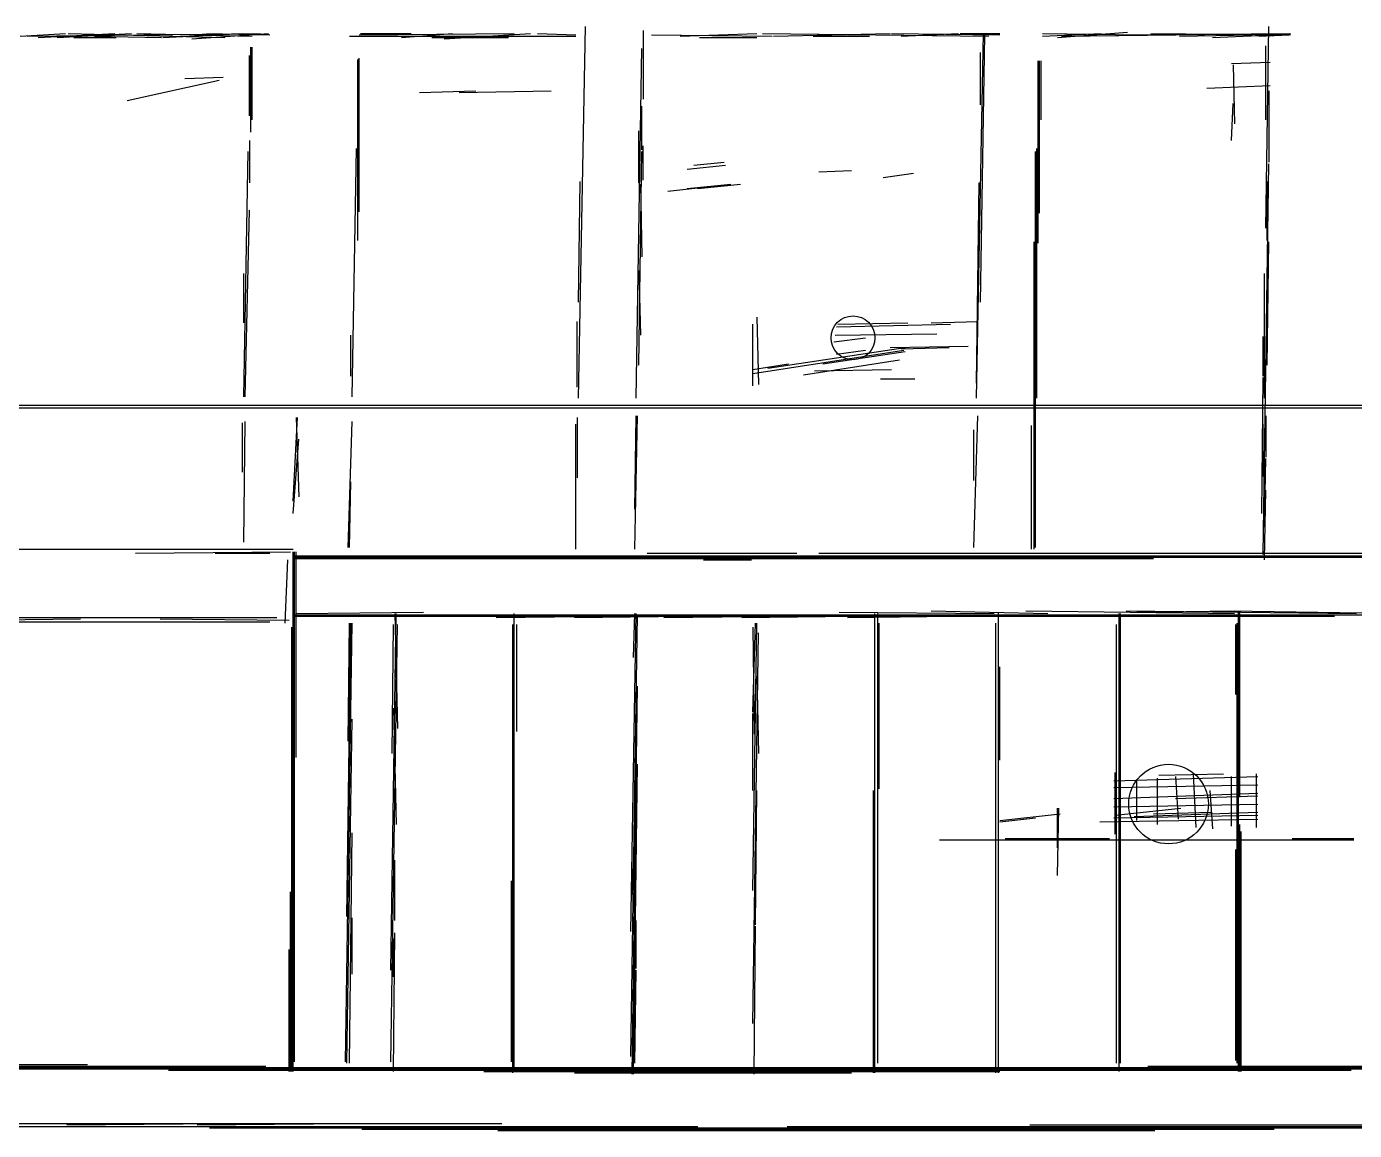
# Model space of a CAD drawing. Header units: metres. Extents: x 1.6 to 40.9, y -28.9 to 0.
# Drawn here: x 10.22 to 19.9, y -21.36 to -13.31 of the extents above; entities that cross this region are included whole.
import ezdxf

# ---------------------------------------------------------------- set-up
doc = ezdxf.new("R2010")
doc.units = ezdxf.units.M
for name, color, linetype in [('Circles', 1, 'Continuous'), ('Lines', 7, 'Continuous'), ('Walls', 2, 'Continuous')]:
    doc.layers.add(name, color=color, linetype=linetype)

msp = doc.modelspace()

# ---------------------------------------------------------------- linework, layer by layer
at = {"layer": 'Circles'}
for centre, radius in [((16.24, -15.58), 0.16), ((18.54, -18.98), 0.29)]:
    msp.add_circle(centre, radius, dxfattribs=at)
at = {"layer": 'Lines'}
for p, q in [((14.24, -16.02), (14.29, -13.31)), ((14.71, -13.34), (14.71, -13.84)), ((17.73, -13.39), (18.24, -13.35)), ((19.25, -14.78), (19.27, -13.31)), ((10.17, -13.38), (10.5, -13.36)), ((10.22, -13.38), (11.92, -13.36)), ((10.3, -13.39), (10.86, -13.36)), ((10.44, -13.39), (10.98, -13.36)), ((10.52, -13.36), (11.66, -13.39)), ((10.56, -13.39), (10.87, -13.39)), ((10.71, -13.38), (11.2, -13.39)), ((11.02, -13.36), (11.86, -13.38)), ((11.21, -13.39), (11.79, -13.36)), ((11.42, -13.4), (11.98, -13.36)), ((11.53, -13.36), (11.99, -13.37)), ((12.57, -13.38), (14.22, -13.38)), ((12.64, -13.37), (13.77, -13.36)), ((12.65, -13.36), (13.02, -13.36)), ((12.95, -13.39), (13.32, -13.36)), ((13.17, -13.39), (13.73, -13.39)), ((13.26, -13.4), (13.89, -13.36)), ((13.94, -13.36), (14.22, -13.37)), ((14.77, -13.37), (15.65, -13.38)), ((14.98, -13.38), (15.54, -13.36)), ((15.12, -13.39), (15.54, -13.39)), ((15.58, -13.36), (17.23, -13.38)), ((15.66, -13.38), (16.51, -13.36)), ((15.95, -13.38), (16.36, -13.38)), ((16.52, -13.36), (17.31, -13.37)), ((16.59, -13.38), (17.01, -13.36)), ((17.02, -13.36), (17.31, -13.36)), ((17.14, -16.02), (17.19, -13.36)), ((17.17, -15.32), (17.2, -13.37)), ((17.62, -13.36), (18.33, -13.37)), ((17.62, -13.38), (18.05, -13.36)), ((17.76, -13.38), (19.43, -13.36)), ((18.31, -13.37), (19.42, -13.36)), ((18.41, -13.36), (19.43, -13.37)), ((18.62, -13.38), (19.15, -13.37)), ((18.86, -13.39), (19.31, -13.37)), ((19.2, -13.38), (19.42, -13.37)), ((19.25, -13.99), (19.25, -13.45)), ((11.84, -13.96), (11.84, -13.52)), ((11.85, -14.08), (11.85, -13.46)), ((11.86, -13.99), (11.86, -13.46)), ((12.63, -14.87), (12.63, -13.55)), ((12.64, -14.66), (12.64, -13.54)), ((14.66, -16.02), (14.7, -13.47)), ((17.17, -13.88), (17.17, -13.5)), ((17.59, -14.89), (17.59, -13.56)), ((17.6, -14.67), (17.6, -13.56)), ((17.61, -13.56), (17.61, -13.99)), ((19, -13.58), (19.28, -13.57)), ((19.01, -13.59), (19.02, -14.02)), ((10.95, -13.85), (11.62, -13.7)), ((11.37, -13.69), (11.65, -13.68)), ((18.82, -13.76), (19.28, -13.74)), ((13.08, -13.79), (13.49, -13.78)), ((13.37, -13.79), (14.04, -13.78)), ((19.27, -13.78), (19.27, -14.3)), ((14.7, -14.21), (14.7, -13.89)), ((19, -14.14), (19.01, -13.87)), ((14.68, -14.45), (14.68, -14.07)), ((11.8, -16.01), (11.83, -14.22)), ((11.84, -14.14), (11.84, -14.45)), ((12.59, -16.01), (12.62, -14.2)), ((14.68, -15.78), (14.7, -14.22)), ((14.71, -14.43), (14.71, -14.18)), ((17.57, -17.11), (17.57, -14.22)), ((17.58, -16.02), (17.58, -14.2)), ((15.03, -14.35), (15.31, -14.32)), ((15.08, -14.32), (15.3, -14.3)), ((19.23, -17.16), (19.27, -14.31)), ((15.99, -14.37), (16.23, -14.36)), ((16.46, -14.41), (16.68, -14.38)), ((14.24, -15.32), (14.25, -14.44)), ((14.69, -14.46), (14.7, -14.99)), ((14.89, -14.51), (15.35, -14.46)), ((15.03, -14.49), (15.35, -14.46)), ((15.11, -14.49), (15.42, -14.46)), ((17.14, -15.91), (17.16, -14.45)), ((19.26, -14.87), (19.26, -14.44)), ((11.81, -16.01), (11.84, -14.65)), ((17.56, -17.12), (17.56, -14.88)), ((19.26, -15.78), (19.27, -14.88)), ((14.68, -15.09), (14.69, -15.56)), ((11.8, -15.47), (11.8, -15.11)), ((19.24, -16.02), (19.24, -15.11)), ((14.23, -15.94), (14.23, -15.46)), ((15.51, -15.93), (15.51, -15.48)), ((15.54, -15.43), (15.55, -15.92)), ((16.12, -15.5), (16.95, -15.48)), ((16.13, -15.48), (16.64, -15.47)), ((16.81, -15.47), (17.15, -15.46)), ((12.58, -15.86), (12.58, -15.56)), ((16.1, -15.61), (16.33, -15.58)), ((16.11, -15.56), (16.85, -15.55)), ((19.23, -15.86), (19.23, -15.57)), ((15.51, -15.84), (16.61, -15.67)), ((15.62, -15.8), (16.62, -15.65)), ((16.02, -15.77), (16.62, -15.68)), ((16.12, -15.7), (16.33, -15.67)), ((16.51, -15.65), (17.08, -15.64)), ((16.59, -15.66), (16.94, -15.65)), ((15.51, -15.81), (15.77, -15.77)), ((15.88, -15.85), (16.58, -15.74)), ((15.96, -15.82), (16.52, -15.81)), ((19.22, -16.86), (19.23, -15.87)), ((16.44, -15.88), (16.69, -15.88)), ((5.04, -16.07), (27.57, -16.07)), ((5.21, -16.09), (27.57, -16.09)), ((12.16, -16.77), (12.19, -16.16)), ((12.18, -16.16), (12.2, -16.74)), ((14.23, -16.16), (14.23, -16.6)), ((14.65, -16.83), (14.66, -16.15)), ((14.65, -17.12), (14.67, -16.15)), ((17.12, -17.11), (17.15, -16.15)), ((19.25, -16.15), (19.25, -16.45)), ((11.79, -16.56), (11.79, -16.2)), ((11.8, -17.07), (11.81, -16.19)), ((12.56, -17.11), (12.59, -16.19)), ((14.22, -17.12), (14.22, -16.21)), ((17.12, -16.62), (17.12, -16.25)), ((17.54, -17.12), (17.54, -16.22)), ((19.23, -16.59), (19.23, -16.21)), ((12.16, -16.86), (12.2, -16.32)), ((19.24, -16.96), (19.25, -16.46)), ((12.57, -17.11), (12.58, -16.63)), ((19.24, -17.2), (19.25, -16.69)), ((4.63, -17.12), (12.16, -17.12)), ((11.01, -17.15), (12.14, -17.14)), ((11.59, -17.15), (11.99, -17.15)), ((12.1, -17.66), (12.12, -17.2)), ((12.16, -20.93), (12.16, -17.14)), ((12.17, -20.86), (12.17, -17.14)), ((12.17, -17.17), (20.28, -17.17)), ((12.17, -17.18), (20.2, -17.18)), ((12.17, -17.19), (18.43, -17.19)), ((12.18, -18.64), (12.18, -17.14)), ((14.74, -17.15), (15.83, -17.15)), ((15.15, -17.2), (15.5, -17.2)), ((15.99, -17.15), (21.31, -17.15)), ((12.16, -17.61), (19.75, -17.61)), ((12.17, -17.6), (20.28, -17.6)), ((12.18, -17.59), (13.11, -17.58)), ((12.87, -20.19), (12.91, -17.59)), ((12.9, -17.59), (12.92, -18.43)), ((13.64, -17.62), (15.34, -17.6)), ((13.77, -20.93), (13.77, -17.59)), ((14.21, -17.62), (15.84, -17.6)), ((14.62, -19.91), (14.66, -17.59)), ((14.62, -20.82), (14.67, -17.6)), ((14.64, -17.91), (14.65, -17.59)), ((14.86, -17.62), (16.56, -17.6)), ((15.43, -17.62), (17.05, -17.6)), ((16.14, -17.58), (17.27, -17.59)), ((16.2, -17.62), (17.74, -17.6)), ((16.4, -20.94), (16.4, -17.59)), ((16.42, -20.87), (16.42, -17.59)), ((16.81, -17.57), (17.66, -17.59)), ((17.3, -20.94), (17.3, -17.58)), ((17.5, -17.57), (19.02, -17.59)), ((17.79, -17.61), (18.92, -17.6)), ((18.18, -20.93), (18.18, -17.59)), ((18.19, -20.87), (18.19, -17.59)), ((18.23, -17.57), (19.91, -17.59)), ((18.31, -17.58), (19.02, -17.57)), ((18.99, -17.57), (20.28, -17.59)), ((19.05, -20.93), (19.05, -17.58)), ((19.06, -18.93), (19.06, -17.58)), ((5.09, -17.62), (12.04, -17.62)), ((9.48, -17.64), (10.61, -17.63)), ((9.53, -17.65), (11.99, -17.65)), ((11.19, -17.63), (12.13, -17.64)), ((12.15, -20.93), (12.15, -17.69)), ((12.54, -20.86), (12.59, -17.66)), ((12.55, -19.8), (12.58, -17.66)), ((12.56, -18.52), (12.57, -17.66)), ((12.87, -20.86), (12.92, -17.67)), ((12.88, -18.61), (12.89, -17.67)), ((13.76, -20.94), (13.76, -17.67)), ((13.79, -18.45), (13.79, -17.67)), ((15.51, -19.61), (15.54, -17.66)), ((15.51, -18.31), (15.53, -17.66)), ((15.51, -17.69), (15.52, -18.47)), ((16.43, -18.87), (16.43, -17.66)), ((17.28, -20.94), (17.28, -17.66)), ((18.16, -20.87), (18.16, -17.67)), ((19.03, -18.18), (19.03, -17.67)), ((19.04, -20.87), (19.04, -17.66)), ((15.51, -20.58), (15.55, -17.73)), ((17.31, -18.66), (17.31, -17.98)), ((15.54, -18.05), (15.55, -18.61)), ((14.63, -20.95), (14.67, -18.12)), ((12.89, -18.28), (12.91, -19.13)), ((12.55, -20.87), (12.59, -18.36)), ((15.51, -18.88), (15.51, -18.32)), ((14.64, -20.95), (14.67, -18.69)), ((18.15, -19.2), (18.15, -18.75)), ((18.47, -18.77), (18.94, -18.76)), ((18.72, -18.76), (18.74, -19.15)), ((19.18, -19.15), (19.18, -18.76)), ((18.14, -18.81), (19.19, -18.78)), ((18.14, -18.86), (19.19, -18.84)), ((18.31, -19.1), (18.31, -18.81)), ((18.46, -19.13), (18.46, -18.79)), ((18.59, -18.78), (18.61, -19.09)), ((19, -19.14), (19, -18.78)), ((15.53, -19.86), (15.54, -18.88)), ((16.39, -20.94), (16.39, -18.88)), ((18.14, -18.94), (19.19, -18.9)), ((18.59, -18.94), (19.19, -18.92)), ((18.84, -18.88), (18.86, -19.16)), ((17.31, -19.1), (17.75, -19.05)), ((17.73, -19.5), (17.74, -19.01)), ((17.73, -19.3), (17.73, -19.01)), ((18.14, -19), (19.19, -18.98)), ((18.14, -19.08), (19.19, -19.06)), ((18.15, -19.06), (18.63, -19.01)), ((18.29, -19.07), (19.19, -19.04)), ((18.43, -19.05), (18.85, -19.04)), ((17.31, -19.11), (17.57, -19.08)), ((18.04, -19.11), (19.19, -19.09)), ((19.06, -20.93), (19.06, -19.13)), ((12.57, -20.87), (12.59, -19.19)), ((16.87, -19.24), (19.89, -19.24)), ((17.35, -19.23), (18.11, -19.23)), ((19.07, -20.93), (19.07, -19.18)), ((19.44, -19.23), (19.89, -19.23)), ((14.63, -19.64), (14.63, -19.35)), ((19.03, -20.85), (19.03, -19.31)), ((12.9, -19.83), (12.9, -19.39)), ((13.75, -20.86), (13.75, -19.54)), ((12.14, -20.93), (12.14, -19.62)), ((12.59, -20.22), (12.59, -19.81)), ((14.66, -20.18), (14.66, -19.83)), ((12.89, -20.93), (12.9, -19.92)), ((15.52, -20.95), (15.53, -19.87)), ((12.89, -20.24), (12.89, -19.96)), ((12.13, -20.93), (12.13, -20.04)), ((14.65, -20.87), (14.66, -20.19)), ((5.03, -20.89), (11.96, -20.89)), ((5.03, -20.9), (28.1, -20.9)), ((7.99, -20.88), (10.66, -20.88)), ((18.39, -20.89), (26.38, -20.89)), ((5.55, -20.91), (21.1, -20.91)), ((11.25, -20.92), (19.87, -20.92)), ((13.55, -20.93), (17.31, -20.93)), ((14.21, -20.94), (16.23, -20.94)), ((4.59, -21.31), (13.68, -21.31)), ((4.59, -21.33), (15.11, -21.33)), ((10.51, -21.32), (11.64, -21.31)), ((11.46, -21.32), (12.59, -21.31)), ((11.55, -21.34), (19.99, -21.34)), ((12.66, -21.35), (19.31, -21.35)), ((13.65, -21.36), (18.44, -21.36)), ((15.76, -21.33), (28.1, -21.33)), ((17.53, -21.32), (28.1, -21.32))]:
    msp.add_line(p, q, dxfattribs=at)
at = {"layer": 'Walls'}
for p, q in [((14.24, -16.02), (14.29, -13.31)), ((14.24, -16.02), (14.29, -13.31)), ((14.24, -16.02), (14.29, -13.31)), ((14.24, -16.02), (14.29, -13.31)), ((14.24, -16.02), (14.29, -13.31)), ((17.73, -13.39), (18.24, -13.35)), ((19.25, -14.78), (19.27, -13.31)), ((19.25, -14.78), (19.27, -13.31)), ((19.25, -14.78), (19.27, -13.31)), ((10.22, -13.38), (11.92, -13.36)), ((10.22, -13.38), (11.92, -13.36)), ((10.22, -13.38), (11.92, -13.36)), ((10.22, -13.38), (11.92, -13.36)), ((10.22, -13.38), (11.92, -13.36)), ((10.22, -13.38), (11.92, -13.36)), ((10.3, -13.39), (10.86, -13.36)), ((10.3, -13.39), (10.86, -13.36)), ((10.3, -13.39), (10.86, -13.36)), ((10.44, -13.39), (10.98, -13.36)), ((10.44, -13.39), (10.98, -13.36)), ((10.44, -13.39), (10.98, -13.36)), ((10.44, -13.39), (10.98, -13.36)), ((10.44, -13.39), (10.98, -13.36)), ((10.52, -13.36), (11.66, -13.39)), ((10.52, -13.36), (11.66, -13.39)), ((10.52, -13.36), (11.66, -13.39)), ((10.52, -13.36), (11.66, -13.39)), ((10.52, -13.36), (11.66, -13.39)), ((10.52, -13.36), (11.66, -13.39)), ((10.71, -13.38), (11.2, -13.39)), ((10.71, -13.38), (11.2, -13.39)), ((10.71, -13.38), (11.2, -13.39)), ((10.71, -13.38), (11.2, -13.39)), ((10.71, -13.38), (11.2, -13.39)), ((11.02, -13.36), (11.86, -13.38)), ((11.02, -13.36), (11.86, -13.38)), ((11.02, -13.36), (11.86, -13.38)), ((11.02, -13.36), (11.86, -13.38)), ((11.02, -13.36), (11.86, -13.38)), ((11.02, -13.36), (11.86, -13.38)), ((11.21, -13.39), (11.79, -13.36)), ((11.21, -13.39), (11.79, -13.36)), ((11.21, -13.39), (11.79, -13.36)), ((11.21, -13.39), (11.79, -13.36)), ((11.21, -13.39), (11.79, -13.36)), ((11.21, -13.39), (11.79, -13.36)), ((11.42, -13.4), (11.98, -13.36)), ((11.42, -13.4), (11.98, -13.36)), ((11.42, -13.4), (11.98, -13.36)), ((11.42, -13.4), (11.98, -13.36)), ((11.42, -13.4), (11.98, -13.36)), ((11.53, -13.36), (11.99, -13.37)), ((11.53, -13.36), (11.99, -13.37)), ((11.53, -13.36), (11.99, -13.37)), ((11.53, -13.36), (11.99, -13.37)), ((12.57, -13.38), (14.22, -13.38)), ((12.57, -13.38), (14.22, -13.38)), ((12.57, -13.38), (14.22, -13.38)), ((12.57, -13.38), (14.22, -13.38)), ((12.64, -13.37), (13.77, -13.36)), ((12.64, -13.37), (13.77, -13.36)), ((12.64, -13.37), (13.77, -13.36)), ((12.64, -13.37), (13.77, -13.36)), ((12.64, -13.37), (13.77, -13.36)), ((13.17, -13.39), (13.73, -13.39)), ((13.17, -13.39), (13.73, -13.39)), ((13.17, -13.39), (13.73, -13.39)), ((13.26, -13.4), (13.89, -13.36)), ((13.26, -13.4), (13.89, -13.36)), ((13.26, -13.4), (13.89, -13.36)), ((13.26, -13.4), (13.89, -13.36)), ((15.12, -13.39), (15.54, -13.39)), ((15.58, -13.36), (17.23, -13.38)), ((15.58, -13.36), (17.23, -13.38)), ((15.58, -13.36), (17.23, -13.38)), ((15.58, -13.36), (17.23, -13.38)), ((15.66, -13.38), (16.51, -13.36)), ((15.66, -13.38), (16.51, -13.36)), ((15.66, -13.38), (16.51, -13.36)), ((15.95, -13.38), (16.36, -13.38)), ((15.95, -13.38), (16.36, -13.38)), ((15.95, -13.38), (16.36, -13.38)), ((16.52, -13.36), (17.31, -13.37)), ((16.52, -13.36), (17.31, -13.37)), ((16.59, -13.38), (17.01, -13.36)), ((16.59, -13.38), (17.01, -13.36)), ((16.59, -13.38), (17.01, -13.36)), ((17.14, -16.02), (17.19, -13.36)), ((17.14, -16.02), (17.19, -13.36)), ((17.14, -16.02), (17.19, -13.36)), ((17.14, -16.02), (17.19, -13.36)), ((17.14, -16.02), (17.19, -13.36)), ((17.17, -15.32), (17.2, -13.37)), ((17.17, -15.32), (17.2, -13.37)), ((17.17, -15.32), (17.2, -13.37)), ((17.17, -15.32), (17.2, -13.37)), ((17.62, -13.36), (18.33, -13.37)), ((17.62, -13.38), (18.05, -13.36)), ((17.76, -13.38), (19.43, -13.36)), ((17.76, -13.38), (19.43, -13.36)), ((17.76, -13.38), (19.43, -13.36)), ((17.76, -13.38), (19.43, -13.36)), ((17.76, -13.38), (19.43, -13.36)), ((17.76, -13.38), (19.43, -13.36)), ((17.76, -13.38), (19.43, -13.36)), ((17.76, -13.38), (19.43, -13.36)), ((18.31, -13.37), (19.42, -13.36)), ((18.31, -13.37), (19.42, -13.36)), ((18.31, -13.37), (19.42, -13.36)), ((18.41, -13.36), (19.43, -13.37)), ((18.41, -13.36), (19.43, -13.37)), ((18.41, -13.36), (19.43, -13.37)), ((18.62, -13.38), (19.15, -13.37)), ((18.62, -13.38), (19.15, -13.37)), ((18.62, -13.38), (19.15, -13.37)), ((18.86, -13.39), (19.31, -13.37)), ((18.86, -13.39), (19.31, -13.37)), ((18.86, -13.39), (19.31, -13.37)), ((18.86, -13.39), (19.31, -13.37)), ((18.86, -13.39), (19.31, -13.37)), ((19.25, -13.99), (19.25, -13.45)), ((19.25, -13.99), (19.25, -13.45)), ((19.25, -13.99), (19.25, -13.45)), ((14.66, -16.02), (14.7, -13.47)), ((14.66, -16.02), (14.7, -13.47)), ((14.66, -16.02), (14.7, -13.47)), ((14.66, -16.02), (14.7, -13.47)), ((17.59, -14.89), (17.59, -13.56)), ((17.59, -14.89), (17.59, -13.56)), ((17.59, -14.89), (17.59, -13.56)), ((17.6, -14.67), (17.6, -13.56)), ((17.6, -14.67), (17.6, -13.56)), ((17.6, -14.67), (17.6, -13.56)), ((17.61, -13.56), (17.61, -13.99)), ((17.61, -13.56), (17.61, -13.99)), ((17.61, -13.56), (17.61, -13.99)), ((19.01, -13.59), (19.02, -14.02)), ((19.01, -13.59), (19.02, -14.02)), ((19.01, -13.59), (19.02, -14.02)), ((18.82, -13.76), (19.28, -13.74)), ((18.82, -13.76), (19.28, -13.74)), ((18.82, -13.76), (19.28, -13.74)), ((18.82, -13.76), (19.28, -13.74)), ((18.82, -13.76), (19.28, -13.74)), ((13.08, -13.79), (13.49, -13.78)), ((13.08, -13.79), (13.49, -13.78)), ((13.08, -13.79), (13.49, -13.78)), ((13.08, -13.79), (13.49, -13.78)), ((13.08, -13.79), (13.49, -13.78)), ((13.37, -13.79), (14.04, -13.78)), ((13.37, -13.79), (14.04, -13.78)), ((13.37, -13.79), (14.04, -13.78)), ((13.37, -13.79), (14.04, -13.78)), ((13.37, -13.79), (14.04, -13.78)), ((19.27, -13.78), (19.27, -14.3)), ((19.27, -13.78), (19.27, -14.3)), ((19.27, -13.78), (19.27, -14.3)), ((11.8, -16.01), (11.83, -14.22)), ((11.8, -16.01), (11.83, -14.22)), ((12.59, -16.01), (12.62, -14.2)), ((14.68, -15.78), (14.7, -14.22)), ((14.68, -15.78), (14.7, -14.22)), ((14.68, -15.78), (14.7, -14.22)), ((14.68, -15.78), (14.7, -14.22)), ((14.68, -15.78), (14.7, -14.22)), ((17.57, -17.11), (17.57, -14.22)), ((17.57, -17.11), (17.57, -14.22)), ((17.57, -17.11), (17.57, -14.22)), ((17.58, -16.02), (17.58, -14.2)), ((17.58, -16.02), (17.58, -14.2)), ((17.58, -16.02), (17.58, -14.2)), ((19.23, -17.16), (19.27, -14.31)), ((19.23, -17.16), (19.27, -14.31)), ((19.23, -17.16), (19.27, -14.31)), ((14.24, -15.32), (14.25, -14.44)), ((14.24, -15.32), (14.25, -14.44)), ((14.24, -15.32), (14.25, -14.44)), ((14.24, -15.32), (14.25, -14.44)), ((14.24, -15.32), (14.25, -14.44)), ((14.69, -14.46), (14.7, -14.99)), ((14.69, -14.46), (14.7, -14.99)), ((14.69, -14.46), (14.7, -14.99)), ((14.69, -14.46), (14.7, -14.99)), ((17.14, -15.91), (17.16, -14.45)), ((17.14, -15.91), (17.16, -14.45)), ((17.14, -15.91), (17.16, -14.45)), ((19.26, -14.87), (19.26, -14.44)), ((19.26, -14.87), (19.26, -14.44)), ((19.26, -14.87), (19.26, -14.44)), ((11.81, -16.01), (11.84, -14.65)), ((17.56, -17.12), (17.56, -14.88)), ((17.56, -17.12), (17.56, -14.88)), ((17.56, -17.12), (17.56, -14.88)), ((19.26, -15.78), (19.27, -14.88)), ((19.26, -15.78), (19.27, -14.88)), ((19.26, -15.78), (19.27, -14.88)), ((14.68, -15.09), (14.69, -15.56)), ((14.68, -15.09), (14.69, -15.56)), ((14.68, -15.09), (14.69, -15.56)), ((14.68, -15.09), (14.69, -15.56)), ((14.68, -15.09), (14.69, -15.56)), ((14.68, -15.09), (14.69, -15.56)), ((19.24, -16.02), (19.24, -15.11)), ((19.24, -16.02), (19.24, -15.11)), ((14.23, -15.94), (14.23, -15.46)), ((14.23, -15.94), (14.23, -15.46)), ((16.12, -15.5), (16.95, -15.48)), ((16.12, -15.5), (16.95, -15.48)), ((16.12, -15.5), (16.95, -15.48)), ((16.12, -15.5), (16.95, -15.48)), ((16.12, -15.5), (16.95, -15.48)), ((16.12, -15.5), (16.95, -15.48)), ((16.12, -15.5), (16.95, -15.48)), ((16.12, -15.5), (16.95, -15.48)), ((16.12, -15.5), (16.95, -15.48)), ((16.13, -15.48), (16.64, -15.47)), ((16.13, -15.48), (16.64, -15.47)), ((16.13, -15.48), (16.64, -15.47)), ((16.13, -15.48), (16.64, -15.47)), ((16.13, -15.48), (16.64, -15.47)), ((16.13, -15.48), (16.64, -15.47)), ((16.13, -15.48), (16.64, -15.47)), ((16.13, -15.48), (16.64, -15.47)), ((16.13, -15.48), (16.64, -15.47)), ((16.11, -15.56), (16.85, -15.55)), ((16.11, -15.56), (16.85, -15.55)), ((16.11, -15.56), (16.85, -15.55)), ((16.11, -15.56), (16.85, -15.55)), ((16.11, -15.56), (16.85, -15.55)), ((16.11, -15.56), (16.85, -15.55)), ((15.51, -15.84), (16.61, -15.67)), ((15.51, -15.84), (16.61, -15.67)), ((15.51, -15.84), (16.61, -15.67)), ((15.51, -15.84), (16.61, -15.67)), ((15.51, -15.84), (16.61, -15.67)), ((15.51, -15.84), (16.61, -15.67)), ((15.62, -15.8), (16.62, -15.65)), ((15.62, -15.8), (16.62, -15.65)), ((15.62, -15.8), (16.62, -15.65)), ((15.62, -15.8), (16.62, -15.65)), ((15.62, -15.8), (16.62, -15.65)), ((16.02, -15.77), (16.62, -15.68)), ((16.02, -15.77), (16.62, -15.68)), ((16.02, -15.77), (16.62, -15.68)), ((16.02, -15.77), (16.62, -15.68)), ((16.02, -15.77), (16.62, -15.68)), ((16.02, -15.77), (16.62, -15.68)), ((16.51, -15.65), (17.08, -15.64)), ((16.51, -15.65), (17.08, -15.64)), ((16.51, -15.65), (17.08, -15.64)), ((16.51, -15.65), (17.08, -15.64)), ((16.51, -15.65), (17.08, -15.64)), ((16.51, -15.65), (17.08, -15.64)), ((16.51, -15.65), (17.08, -15.64)), ((16.51, -15.65), (17.08, -15.64)), ((16.51, -15.65), (17.08, -15.64)), ((16.51, -15.65), (17.08, -15.64)), ((15.88, -15.85), (16.58, -15.74)), ((15.88, -15.85), (16.58, -15.74)), ((15.88, -15.85), (16.58, -15.74)), ((15.88, -15.85), (16.58, -15.74)), ((15.96, -15.82), (16.52, -15.81)), ((15.96, -15.82), (16.52, -15.81)), ((15.96, -15.82), (16.52, -15.81)), ((15.96, -15.82), (16.52, -15.81)), ((15.96, -15.82), (16.52, -15.81)), ((15.96, -15.82), (16.52, -15.81)), ((15.96, -15.82), (16.52, -15.81)), ((19.22, -16.86), (19.23, -15.87)), ((19.22, -16.86), (19.23, -15.87)), ((19.22, -16.86), (19.23, -15.87)), ((5.04, -16.07), (27.57, -16.07)), ((5.04, -16.07), (27.57, -16.07)), ((5.04, -16.07), (27.57, -16.07)), ((5.04, -16.07), (27.57, -16.07)), ((5.04, -16.07), (27.57, -16.07)), ((5.21, -16.09), (27.57, -16.09)), ((5.21, -16.09), (27.57, -16.09)), ((5.21, -16.09), (27.57, -16.09)), ((5.21, -16.09), (27.57, -16.09)), ((5.21, -16.09), (27.57, -16.09)), ((12.16, -16.77), (12.19, -16.16)), ((12.16, -16.77), (12.19, -16.16)), ((12.16, -16.77), (12.19, -16.16)), ((12.18, -16.16), (12.2, -16.74)), ((12.18, -16.16), (12.2, -16.74)), ((12.18, -16.16), (12.2, -16.74)), ((14.23, -16.16), (14.23, -16.6)), ((14.23, -16.16), (14.23, -16.6)), ((14.23, -16.16), (14.23, -16.6)), ((14.23, -16.16), (14.23, -16.6)), ((14.65, -16.83), (14.66, -16.15)), ((14.65, -16.83), (14.66, -16.15)), ((14.65, -17.12), (14.67, -16.15)), ((14.65, -17.12), (14.67, -16.15)), ((17.12, -17.11), (17.15, -16.15)), ((17.12, -17.11), (17.15, -16.15)), ((11.8, -17.07), (11.81, -16.19)), ((11.8, -17.07), (11.81, -16.19)), ((11.8, -17.07), (11.81, -16.19)), ((11.8, -17.07), (11.81, -16.19)), ((12.56, -17.11), (12.59, -16.19)), ((12.56, -17.11), (12.59, -16.19)), ((12.56, -17.11), (12.59, -16.19)), ((12.56, -17.11), (12.59, -16.19)), ((12.56, -17.11), (12.59, -16.19)), ((14.22, -17.12), (14.22, -16.21)), ((14.22, -17.12), (14.22, -16.21)), ((14.22, -17.12), (14.22, -16.21)), ((17.54, -17.12), (17.54, -16.22)), ((17.54, -17.12), (17.54, -16.22)), ((12.16, -16.86), (12.2, -16.32)), ((12.16, -16.86), (12.2, -16.32)), ((12.16, -16.86), (12.2, -16.32)), ((19.24, -16.96), (19.25, -16.46)), ((19.24, -16.96), (19.25, -16.46)), ((19.24, -16.96), (19.25, -16.46)), ((19.24, -16.96), (19.25, -16.46)), ((12.57, -17.11), (12.58, -16.63)), ((12.57, -17.11), (12.58, -16.63)), ((12.57, -17.11), (12.58, -16.63)), ((12.57, -17.11), (12.58, -16.63)), ((12.57, -17.11), (12.58, -16.63)), ((19.24, -17.2), (19.25, -16.69)), ((19.24, -17.2), (19.25, -16.69)), ((4.63, -17.12), (12.16, -17.12)), ((4.63, -17.12), (12.16, -17.12)), ((4.63, -17.12), (12.16, -17.12)), ((11.01, -17.15), (12.14, -17.14)), ((12.1, -17.66), (12.12, -17.2)), ((12.1, -17.66), (12.12, -17.2)), ((12.16, -20.93), (12.16, -17.14)), ((12.16, -20.93), (12.16, -17.14)), ((12.16, -20.93), (12.16, -17.14)), ((12.16, -20.93), (12.16, -17.14)), ((12.16, -20.93), (12.16, -17.14)), ((12.16, -20.93), (12.16, -17.14)), ((12.17, -20.86), (12.17, -17.14)), ((12.17, -20.86), (12.17, -17.14)), ((12.17, -20.86), (12.17, -17.14)), ((12.17, -20.86), (12.17, -17.14)), ((12.17, -20.86), (12.17, -17.14)), ((12.17, -20.86), (12.17, -17.14)), ((12.17, -20.86), (12.17, -17.14)), ((12.17, -17.17), (20.28, -17.17)), ((12.17, -17.17), (20.28, -17.17)), ((12.17, -17.17), (20.28, -17.17)), ((12.17, -17.17), (20.28, -17.17)), ((12.17, -17.17), (20.28, -17.17)), ((12.17, -17.18), (20.2, -17.18)), ((12.17, -17.18), (20.2, -17.18)), ((12.17, -17.18), (20.2, -17.18)), ((12.17, -17.18), (20.2, -17.18)), ((12.17, -17.18), (20.2, -17.18)), ((12.17, -17.19), (18.43, -17.19)), ((12.17, -17.19), (18.43, -17.19)), ((12.17, -17.19), (18.43, -17.19)), ((12.18, -18.64), (12.18, -17.14)), ((12.18, -18.64), (12.18, -17.14)), ((12.18, -18.64), (12.18, -17.14)), ((12.18, -18.64), (12.18, -17.14)), ((14.74, -17.15), (15.83, -17.15)), ((14.74, -17.15), (15.83, -17.15)), ((15.99, -17.15), (21.31, -17.15)), ((15.99, -17.15), (21.31, -17.15)), ((15.99, -17.15), (21.31, -17.15)), ((15.99, -17.15), (21.31, -17.15)), ((12.16, -17.61), (19.75, -17.61)), ((12.16, -17.61), (19.75, -17.61)), ((12.16, -17.61), (19.75, -17.61)), ((12.16, -17.61), (19.75, -17.61)), ((12.16, -17.61), (19.75, -17.61)), ((12.16, -17.61), (19.75, -17.61)), ((12.16, -17.61), (19.75, -17.61)), ((12.17, -17.6), (20.28, -17.6)), ((12.17, -17.6), (20.28, -17.6)), ((12.17, -17.6), (20.28, -17.6)), ((12.17, -17.6), (20.28, -17.6)), ((12.17, -17.6), (20.28, -17.6)), ((12.17, -17.6), (20.28, -17.6)), ((12.87, -20.19), (12.91, -17.59)), ((12.87, -20.19), (12.91, -17.59)), ((12.87, -20.19), (12.91, -17.59)), ((12.87, -20.19), (12.91, -17.59)), ((12.87, -20.19), (12.91, -17.59)), ((12.87, -20.19), (12.91, -17.59)), ((12.87, -20.19), (12.91, -17.59)), ((12.87, -20.19), (12.91, -17.59)), ((12.87, -20.19), (12.91, -17.59)), ((12.9, -17.59), (12.92, -18.43)), ((12.9, -17.59), (12.92, -18.43)), ((12.9, -17.59), (12.92, -18.43)), ((12.9, -17.59), (12.92, -18.43)), ((13.64, -17.62), (15.34, -17.6)), ((14.21, -17.62), (15.84, -17.6)), ((14.21, -17.62), (15.84, -17.6)), ((14.21, -17.62), (15.84, -17.6)), ((14.21, -17.62), (15.84, -17.6)), ((14.62, -19.91), (14.66, -17.59)), ((14.62, -19.91), (14.66, -17.59)), ((14.62, -20.82), (14.67, -17.6)), ((14.62, -20.82), (14.67, -17.6)), ((14.62, -20.82), (14.67, -17.6)), ((14.86, -17.62), (16.56, -17.6)), ((14.86, -17.62), (16.56, -17.6)), ((14.86, -17.62), (16.56, -17.6)), ((14.86, -17.62), (16.56, -17.6)), ((14.86, -17.62), (16.56, -17.6)), ((14.86, -17.62), (16.56, -17.6)), ((14.86, -17.62), (16.56, -17.6)), ((14.86, -17.62), (16.56, -17.6)), ((15.43, -17.62), (17.05, -17.6)), ((15.43, -17.62), (17.05, -17.6)), ((15.43, -17.62), (17.05, -17.6)), ((15.43, -17.62), (17.05, -17.6)), ((15.43, -17.62), (17.05, -17.6)), ((15.43, -17.62), (17.05, -17.6)), ((16.14, -17.58), (17.27, -17.59)), ((16.14, -17.58), (17.27, -17.59)), ((16.14, -17.58), (17.27, -17.59)), ((16.14, -17.58), (17.27, -17.59)), ((16.14, -17.58), (17.27, -17.59)), ((16.14, -17.58), (17.27, -17.59)), ((16.14, -17.58), (17.27, -17.59)), ((16.2, -17.62), (17.74, -17.6)), ((16.2, -17.62), (17.74, -17.6)), ((16.2, -17.62), (17.74, -17.6)), ((16.2, -17.62), (17.74, -17.6)), ((16.4, -20.94), (16.4, -17.59)), ((16.42, -20.87), (16.42, -17.59)), ((16.81, -17.57), (17.66, -17.59)), ((16.81, -17.57), (17.66, -17.59)), ((17.3, -20.94), (17.3, -17.58)), ((17.5, -17.57), (19.02, -17.59)), ((17.5, -17.57), (19.02, -17.59)), ((17.79, -17.61), (18.92, -17.6)), ((17.79, -17.61), (18.92, -17.6)), ((17.79, -17.61), (18.92, -17.6)), ((18.18, -20.93), (18.18, -17.59)), ((18.18, -20.93), (18.18, -17.59)), ((18.19, -20.87), (18.19, -17.59)), ((18.19, -20.87), (18.19, -17.59)), ((18.23, -17.57), (19.91, -17.59)), ((18.23, -17.57), (19.91, -17.59)), ((18.23, -17.57), (19.91, -17.59)), ((18.23, -17.57), (19.91, -17.59)), ((18.31, -17.58), (19.02, -17.57)), ((18.31, -17.58), (19.02, -17.57)), ((18.31, -17.58), (19.02, -17.57)), ((18.31, -17.58), (19.02, -17.57)), ((18.99, -17.57), (20.28, -17.59)), ((19.05, -20.93), (19.05, -17.58)), ((19.06, -18.93), (19.06, -17.58)), ((5.09, -17.62), (12.04, -17.62)), ((5.09, -17.62), (12.04, -17.62)), ((5.09, -17.62), (12.04, -17.62)), ((5.09, -17.62), (12.04, -17.62)), ((9.48, -17.64), (10.61, -17.63)), ((9.53, -17.65), (11.99, -17.65)), ((11.19, -17.63), (12.13, -17.64)), ((12.15, -20.93), (12.15, -17.69)), ((12.15, -20.93), (12.15, -17.69)), ((12.15, -20.93), (12.15, -17.69)), ((12.15, -20.93), (12.15, -17.69)), ((12.15, -20.93), (12.15, -17.69)), ((12.15, -20.93), (12.15, -17.69)), ((12.54, -20.86), (12.59, -17.66)), ((12.54, -20.86), (12.59, -17.66)), ((12.54, -20.86), (12.59, -17.66)), ((12.54, -20.86), (12.59, -17.66)), ((12.54, -20.86), (12.59, -17.66)), ((12.54, -20.86), (12.59, -17.66)), ((12.54, -20.86), (12.59, -17.66)), ((12.54, -20.86), (12.59, -17.66)), ((12.54, -20.86), (12.59, -17.66)), ((12.54, -20.86), (12.59, -17.66)), ((12.54, -20.86), (12.59, -17.66)), ((12.55, -19.8), (12.58, -17.66)), ((12.55, -19.8), (12.58, -17.66)), ((12.55, -19.8), (12.58, -17.66)), ((12.55, -19.8), (12.58, -17.66)), ((12.55, -19.8), (12.58, -17.66)), ((12.55, -19.8), (12.58, -17.66)), ((12.55, -19.8), (12.58, -17.66)), ((12.55, -19.8), (12.58, -17.66)), ((12.55, -19.8), (12.58, -17.66)), ((12.55, -19.8), (12.58, -17.66)), ((12.56, -18.52), (12.57, -17.66)), ((12.56, -18.52), (12.57, -17.66)), ((12.56, -18.52), (12.57, -17.66)), ((12.56, -18.52), (12.57, -17.66)), ((12.56, -18.52), (12.57, -17.66)), ((12.87, -20.86), (12.92, -17.67)), ((12.87, -20.86), (12.92, -17.67)), ((12.87, -20.86), (12.92, -17.67)), ((12.87, -20.86), (12.92, -17.67)), ((12.87, -20.86), (12.92, -17.67)), ((12.87, -20.86), (12.92, -17.67)), ((12.87, -20.86), (12.92, -17.67)), ((12.87, -20.86), (12.92, -17.67)), ((12.87, -20.86), (12.92, -17.67)), ((12.88, -18.61), (12.89, -17.67)), ((12.88, -18.61), (12.89, -17.67)), ((12.88, -18.61), (12.89, -17.67)), ((12.88, -18.61), (12.89, -17.67)), ((12.88, -18.61), (12.89, -17.67)), ((15.51, -19.61), (15.54, -17.66)), ((15.51, -19.61), (15.54, -17.66)), ((15.51, -19.61), (15.54, -17.66)), ((15.51, -19.61), (15.54, -17.66)), ((15.51, -19.61), (15.54, -17.66)), ((15.51, -18.31), (15.53, -17.66)), ((15.51, -18.31), (15.53, -17.66)), ((15.51, -18.31), (15.53, -17.66)), ((15.51, -17.69), (15.52, -18.47)), ((15.51, -17.69), (15.52, -18.47)), ((15.51, -17.69), (15.52, -18.47)), ((17.28, -20.94), (17.28, -17.66)), ((18.16, -20.87), (18.16, -17.67)), ((18.16, -20.87), (18.16, -17.67)), ((19.03, -18.18), (19.03, -17.67)), ((19.04, -20.87), (19.04, -17.66)), ((19.04, -20.87), (19.04, -17.66)), ((15.51, -20.58), (15.55, -17.73)), ((15.51, -20.58), (15.55, -17.73)), ((15.51, -20.58), (15.55, -17.73)), ((15.54, -18.05), (15.55, -18.61)), ((15.54, -18.05), (15.55, -18.61)), ((15.54, -18.05), (15.55, -18.61)), ((15.54, -18.05), (15.55, -18.61)), ((14.63, -20.95), (14.67, -18.12)), ((14.63, -20.95), (14.67, -18.12)), ((14.63, -20.95), (14.67, -18.12)), ((12.89, -18.28), (12.91, -19.13)), ((12.89, -18.28), (12.91, -19.13)), ((12.89, -18.28), (12.91, -19.13)), ((12.89, -18.28), (12.91, -19.13)), ((12.89, -18.28), (12.91, -19.13)), ((12.89, -18.28), (12.91, -19.13)), ((12.89, -18.28), (12.91, -19.13)), ((12.89, -18.28), (12.91, -19.13)), ((12.55, -20.87), (12.59, -18.36)), ((12.55, -20.87), (12.59, -18.36)), ((12.55, -20.87), (12.59, -18.36)), ((12.55, -20.87), (12.59, -18.36)), ((12.55, -20.87), (12.59, -18.36)), ((12.55, -20.87), (12.59, -18.36)), ((12.55, -20.87), (12.59, -18.36)), ((12.55, -20.87), (12.59, -18.36)), ((12.55, -20.87), (12.59, -18.36)), ((12.55, -20.87), (12.59, -18.36)), ((15.51, -18.88), (15.51, -18.32)), ((15.51, -18.88), (15.51, -18.32)), ((15.51, -18.88), (15.51, -18.32)), ((15.51, -18.88), (15.51, -18.32)), ((15.51, -18.88), (15.51, -18.32)), ((14.64, -20.95), (14.67, -18.69)), ((14.64, -20.95), (14.67, -18.69)), ((14.64, -20.95), (14.67, -18.69)), ((18.15, -19.2), (18.15, -18.75)), ((18.15, -19.2), (18.15, -18.75)), ((18.15, -19.2), (18.15, -18.75)), ((18.15, -19.2), (18.15, -18.75)), ((18.47, -18.77), (18.94, -18.76)), ((18.47, -18.77), (18.94, -18.76)), ((18.47, -18.77), (18.94, -18.76)), ((18.47, -18.77), (18.94, -18.76)), ((18.47, -18.77), (18.94, -18.76)), ((18.47, -18.77), (18.94, -18.76)), ((18.47, -18.77), (18.94, -18.76)), ((18.47, -18.77), (18.94, -18.76)), ((18.47, -18.77), (18.94, -18.76)), ((18.14, -18.81), (19.19, -18.78)), ((18.14, -18.81), (19.19, -18.78)), ((18.14, -18.81), (19.19, -18.78)), ((18.14, -18.81), (19.19, -18.78)), ((18.14, -18.81), (19.19, -18.78)), ((18.14, -18.81), (19.19, -18.78)), ((18.14, -18.81), (19.19, -18.78)), ((18.14, -18.81), (19.19, -18.78)), ((18.14, -18.86), (19.19, -18.84)), ((18.14, -18.86), (19.19, -18.84)), ((18.14, -18.86), (19.19, -18.84)), ((18.14, -18.86), (19.19, -18.84)), ((18.14, -18.86), (19.19, -18.84)), ((18.14, -18.86), (19.19, -18.84)), ((18.14, -18.86), (19.19, -18.84)), ((15.53, -19.86), (15.54, -18.88)), ((15.53, -19.86), (15.54, -18.88)), ((15.53, -19.86), (15.54, -18.88)), ((16.39, -20.94), (16.39, -18.88)), ((16.39, -20.94), (16.39, -18.88)), ((18.14, -18.94), (19.19, -18.9)), ((18.14, -18.94), (19.19, -18.9)), ((18.14, -18.94), (19.19, -18.9)), ((18.14, -18.94), (19.19, -18.9)), ((18.14, -18.94), (19.19, -18.9)), ((18.14, -18.94), (19.19, -18.9)), ((18.59, -18.94), (19.19, -18.92)), ((18.59, -18.94), (19.19, -18.92)), ((18.59, -18.94), (19.19, -18.92)), ((18.59, -18.94), (19.19, -18.92)), ((18.59, -18.94), (19.19, -18.92)), ((18.59, -18.94), (19.19, -18.92)), ((18.59, -18.94), (19.19, -18.92)), ((18.59, -18.94), (19.19, -18.92)), ((18.59, -18.94), (19.19, -18.92)), ((18.59, -18.94), (19.19, -18.92)), ((18.59, -18.94), (19.19, -18.92)), ((17.31, -19.1), (17.75, -19.05)), ((17.73, -19.5), (17.74, -19.01)), ((17.73, -19.5), (17.74, -19.01)), ((17.73, -19.5), (17.74, -19.01)), ((17.73, -19.5), (17.74, -19.01)), ((17.73, -19.5), (17.74, -19.01)), ((17.73, -19.5), (17.74, -19.01)), ((18.14, -19), (19.19, -18.98)), ((18.14, -19), (19.19, -18.98)), ((18.14, -19), (19.19, -18.98)), ((18.14, -19), (19.19, -18.98)), ((18.14, -19), (19.19, -18.98)), ((18.14, -19.08), (19.19, -19.06)), ((18.14, -19.08), (19.19, -19.06)), ((18.14, -19.08), (19.19, -19.06)), ((18.14, -19.08), (19.19, -19.06)), ((18.14, -19.08), (19.19, -19.06)), ((18.14, -19.08), (19.19, -19.06)), ((18.15, -19.06), (18.63, -19.01)), ((18.15, -19.06), (18.63, -19.01)), ((18.15, -19.06), (18.63, -19.01)), ((18.15, -19.06), (18.63, -19.01)), ((18.15, -19.06), (18.63, -19.01)), ((18.15, -19.06), (18.63, -19.01)), ((18.15, -19.06), (18.63, -19.01)), ((18.15, -19.06), (18.63, -19.01)), ((18.15, -19.06), (18.63, -19.01)), ((18.15, -19.06), (18.63, -19.01)), ((18.15, -19.06), (18.63, -19.01)), ((18.15, -19.06), (18.63, -19.01)), ((18.29, -19.07), (19.19, -19.04)), ((18.29, -19.07), (19.19, -19.04)), ((18.29, -19.07), (19.19, -19.04)), ((18.29, -19.07), (19.19, -19.04)), ((18.29, -19.07), (19.19, -19.04)), ((18.29, -19.07), (19.19, -19.04)), ((18.29, -19.07), (19.19, -19.04)), ((18.43, -19.05), (18.85, -19.04)), ((18.43, -19.05), (18.85, -19.04)), ((18.43, -19.05), (18.85, -19.04)), ((18.43, -19.05), (18.85, -19.04)), ((18.43, -19.05), (18.85, -19.04)), ((18.43, -19.05), (18.85, -19.04)), ((18.04, -19.11), (19.19, -19.09)), ((18.04, -19.11), (19.19, -19.09)), ((18.04, -19.11), (19.19, -19.09)), ((18.04, -19.11), (19.19, -19.09)), ((18.04, -19.11), (19.19, -19.09)), ((18.04, -19.11), (19.19, -19.09)), ((18.04, -19.11), (19.19, -19.09)), ((19.06, -20.93), (19.06, -19.13)), ((19.06, -20.93), (19.06, -19.13)), ((12.57, -20.87), (12.59, -19.19)), ((12.57, -20.87), (12.59, -19.19)), ((12.57, -20.87), (12.59, -19.19)), ((12.57, -20.87), (12.59, -19.19)), ((12.57, -20.87), (12.59, -19.19)), ((12.57, -20.87), (12.59, -19.19)), ((16.87, -19.24), (19.89, -19.24)), ((16.87, -19.24), (19.89, -19.24)), ((16.87, -19.24), (19.89, -19.24)), ((16.87, -19.24), (19.89, -19.24)), ((16.87, -19.24), (19.89, -19.24)), ((16.87, -19.24), (19.89, -19.24)), ((16.87, -19.24), (19.89, -19.24)), ((16.87, -19.24), (19.89, -19.24)), ((16.87, -19.24), (19.89, -19.24)), ((16.87, -19.24), (19.89, -19.24)), ((16.87, -19.24), (19.89, -19.24)), ((16.87, -19.24), (19.89, -19.24)), ((17.35, -19.23), (18.11, -19.23)), ((17.35, -19.23), (18.11, -19.23)), ((17.35, -19.23), (18.11, -19.23)), ((19.07, -20.93), (19.07, -19.18)), ((12.9, -19.83), (12.9, -19.39)), ((12.9, -19.83), (12.9, -19.39)), ((12.9, -19.83), (12.9, -19.39)), ((12.9, -19.83), (12.9, -19.39)), ((12.9, -19.83), (12.9, -19.39)), ((12.9, -19.83), (12.9, -19.39)), ((12.14, -20.93), (12.14, -19.62)), ((12.14, -20.93), (12.14, -19.62)), ((12.14, -20.93), (12.14, -19.62)), ((12.14, -20.93), (12.14, -19.62)), ((12.14, -20.93), (12.14, -19.62)), ((12.59, -20.22), (12.59, -19.81)), ((12.59, -20.22), (12.59, -19.81)), ((12.59, -20.22), (12.59, -19.81)), ((12.59, -20.22), (12.59, -19.81)), ((12.59, -20.22), (12.59, -19.81)), ((12.59, -20.22), (12.59, -19.81)), ((12.89, -20.93), (12.9, -19.92)), ((12.89, -20.93), (12.9, -19.92)), ((12.89, -20.93), (12.9, -19.92)), ((12.89, -20.93), (12.9, -19.92)), ((12.13, -20.93), (12.13, -20.04)), ((12.13, -20.93), (12.13, -20.04)), ((12.13, -20.93), (12.13, -20.04)), ((12.13, -20.93), (12.13, -20.04)), ((14.65, -20.87), (14.66, -20.19)), ((5.03, -20.89), (11.96, -20.89)), ((5.03, -20.9), (28.1, -20.9)), ((5.03, -20.9), (28.1, -20.9)), ((7.99, -20.88), (10.66, -20.88)), ((7.99, -20.88), (10.66, -20.88)), ((18.39, -20.89), (26.38, -20.89)), ((18.39, -20.89), (26.38, -20.89)), ((18.39, -20.89), (26.38, -20.89)), ((11.25, -20.92), (19.87, -20.92)), ((11.25, -20.92), (19.87, -20.92)), ((11.25, -20.92), (19.87, -20.92)), ((11.25, -20.92), (19.87, -20.92)), ((13.55, -20.93), (17.31, -20.93)), ((13.55, -20.93), (17.31, -20.93)), ((13.55, -20.93), (17.31, -20.93)), ((13.55, -20.93), (17.31, -20.93)), ((14.21, -20.94), (16.23, -20.94)), ((14.21, -20.94), (16.23, -20.94)), ((14.21, -20.94), (16.23, -20.94)), ((4.59, -21.31), (13.68, -21.31)), ((4.59, -21.31), (13.68, -21.31)), ((4.59, -21.31), (13.68, -21.31)), ((4.59, -21.33), (15.11, -21.33)), ((4.59, -21.33), (15.11, -21.33)), ((11.55, -21.34), (19.99, -21.34)), ((11.55, -21.34), (19.99, -21.34)), ((11.55, -21.34), (19.99, -21.34)), ((11.55, -21.34), (19.99, -21.34)), ((11.55, -21.34), (19.99, -21.34)), ((12.66, -21.35), (19.31, -21.35)), ((12.66, -21.35), (19.31, -21.35)), ((12.66, -21.35), (19.31, -21.35)), ((12.66, -21.35), (19.31, -21.35)), ((13.65, -21.36), (18.44, -21.36)), ((13.65, -21.36), (18.44, -21.36)), ((13.65, -21.36), (18.44, -21.36)), ((13.65, -21.36), (18.44, -21.36)), ((15.76, -21.33), (28.1, -21.33)), ((15.76, -21.33), (28.1, -21.33)), ((15.76, -21.33), (28.1, -21.33)), ((17.53, -21.32), (28.1, -21.32)), ((17.53, -21.32), (28.1, -21.32))]:
    msp.add_line(p, q, dxfattribs=at)

doc.saveas('drawing.dxf')
